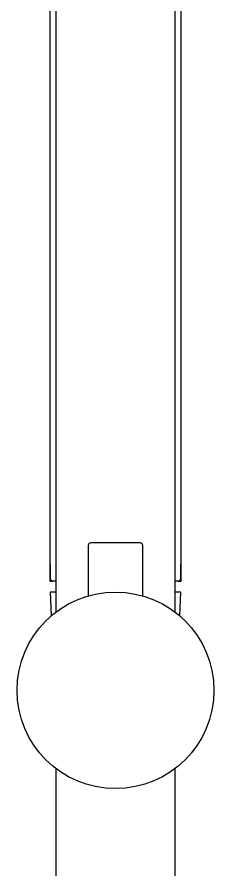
# Model space of a CAD drawing. Header units: millimetres. Extents: x -60 to 7633, y -2614 to 2146.
# Drawn here: x 7110.2 to 7146.2, y 1527.8 to 1684 of the extents above; entities that cross this region are included whole.
import ezdxf

# ---------------------------------------------------------------- set-up
doc = ezdxf.new("R2010")
doc.units = ezdxf.units.MM
doc.layers.get('0').update_dxf_attribs({"color": 250})

msp = doc.modelspace()

# ---------------------------------------------------------------- linework, layer by layer
at = {"linetype": 'Continuous'}
for p, q in [((7117.29, 1839.6), (7117.29, 1575.01)), ((7139.09, 1575.01), (7139.09, 1839.6)), ((7116.19, 1710.18), (7116.19, 1583.88)), ((7140.19, 1583.88), (7140.19, 1710.18)), ((7123.19, 1587.18), (7123.19, 1577.97)), ((7132.69, 1587.68), (7123.69, 1587.68)), ((7133.19, 1577.97), (7133.19, 1587.18)), ((7116.24, 1583.68), (7116.19, 1583.68)), ((7116.19, 1583.68), (7116.19, 1580.68)), ((7116.24, 1583.68), (7116.24, 1580.68)), ((7116.26, 1583.48), (7116.26, 1583.48)), ((7116.26, 1583.48), (7116.26, 1581.18)), ((7140.13, 1583.48), (7140.13, 1583.48)), ((7140.13, 1581.18), (7140.13, 1583.48)), ((7140.15, 1583.68), (7140.19, 1583.68)), ((7140.15, 1583.68), (7140.15, 1580.68)), ((7140.19, 1580.68), (7140.19, 1583.68)), ((7116.26, 1581.18), (7116.26, 1581.18)), ((7140.13, 1581.18), (7140.13, 1581.18)), ((7116.24, 1580.68), (7116.19, 1580.68)), ((7116.24, 1580.68), (7116.76, 1580.68)), ((7117.29, 1580.68), (7116.76, 1580.68)), ((7139.63, 1580.68), (7139.09, 1580.68)), ((7139.63, 1580.68), (7140.15, 1580.68)), ((7140.15, 1580.68), (7140.19, 1580.68)), ((7117.29, 1578.68), (7116.22, 1578.68)), ((7116.22, 1578.68), (7116.45, 1574.32)), ((7140.17, 1578.68), (7139.09, 1578.68)), ((7139.94, 1574.32), (7140.17, 1578.68)), ((7117.29, 1546.36), (7117.29, 1366.29)), ((7139.09, 1366.28), (7139.09, 1546.36))]:
    msp.add_line(p, q, dxfattribs=at)
msp.add_circle((7128.19, 1560.68), 18, dxfattribs=at)
for centre, radius, start, end in [((7123.69, 1587.18), 0.5, 90, 180), ((7132.69, 1587.18), 0.5, 0, 90), ((7116.39, 1583.88), 0.2, 180, 219.9261), ((7139.99, 1583.88), 0.2, 319.4203, 0), ((7116.76, 1581.18), 0.5, 180.033, 270.032), ((7139.63, 1581.18), 0.5, 269.968, 359.9669)]:
    msp.add_arc(centre, radius, start, end, dxfattribs=at)
for points, knots in [([(7116.24, 1583.82), (7116.24, 1583.82), (7116.24, 1583.81), (7116.24, 1583.79), (7116.25, 1583.75), (7116.25, 1583.66), (7116.26, 1583.56), (7116.26, 1583.5), (7116.26, 1583.48)], [0.377932, 0.377932, 0.377932, 0.377932, 0.418149, 0.490898, 0.604275, 0.7543568, 0.9257045, 1, 1, 1, 1]), ([(7140.13, 1583.49), (7140.13, 1583.51), (7140.13, 1583.57), (7140.14, 1583.68), (7140.15, 1583.77), (7140.15, 1583.81), (7140.15, 1583.82), (7140.15, 1583.81), (7140.15, 1583.81), (7140.15, 1583.8)], [0, 0, 0, 0, 0.0776512, 0.2539354, 0.4290841, 0.5415335, 0.6072706, 0.651374, 0.6793702, 0.6793702, 0.6793702, 0.6793702])]:
    msp.add_open_spline(points, degree=3, knots=knots, dxfattribs=at)

doc.saveas('drawing.dxf')
